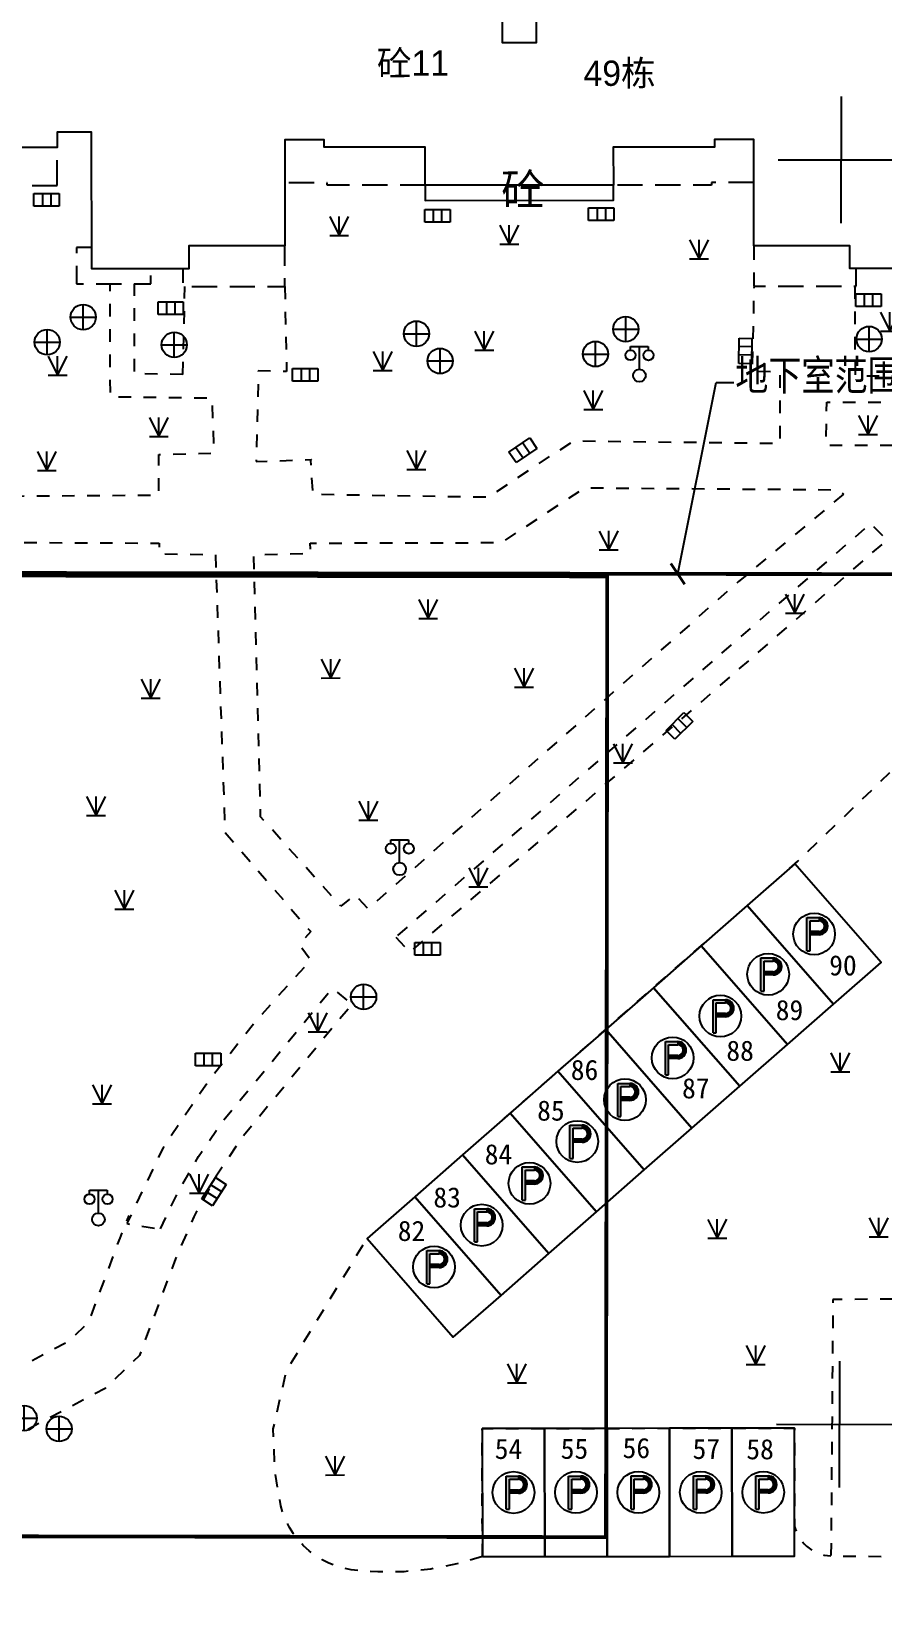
# Model space of a CAD drawing. Extents: x 99002 to 478558, y 2449839 to 2450453.
# Drawn here: x 478473.9 to 478507.6, y 2450205.9 to 2450268.6 of the extents above; entities that cross this region are included whole.
import ezdxf
from ezdxf.enums import TextEntityAlignment as Align

# ---------------------------------------------------------------- set-up
doc = ezdxf.new("R2010")
doc.units = 0
doc.header["$LTSCALE"] = 0.5
for name, pattern in [('X0', [4, 3, -1]), ('X5', [3, 2, -1]), ('X6', [2, 1, -1])]:
    doc.linetypes.add(name, pattern=pattern)
doc.layers.get('0').update_dxf_attribs({"linetype": 'CONTINUOUS'})
for name, color, linetype in [('DLDW', 11, 'CONTINUOUS'), ('DLSS', 4, 'CONTINUOUS'), ('GCD', 1, 'CONTINUOUS'), ('GXYZ', 2, 'CONTINUOUS'), ('JMD', 6, 'CONTINUOUS'), ('TK', 7, 'CONTINUOUS'), ('ZBTZ', 3, 'CONTINUOUS'), ('地下室范围线', 170, 'CONTINUOUS'), ('外墙', 1, 'CONTINUOUS')]:
    doc.layers.add(name, color=color, linetype=linetype)
doc.styles.add('HZ', font='STXIHEI.TTF', dxfattribs={"width": 0.8})
doc.styles.add('方正中等线简体', font='FZZDXJW.TTF')
doc.styles.add('正等线体', font='simhei.ttf')
doc.styles.add('等线体', font='simhei.ttf')
doc.styles.add('细等线体', font='FZXDXJW.TTF', dxfattribs={"width": 0.8})
doc.linetypes.add('1161', pattern='A,0,[149,AAA.SHX,S=0.15,R=0,X=0,Y=0],-1.6', length=1.6)
doc.dimstyles.get("Standard").update_dxf_attribs({"dimtxt": 1, "dimasz": 0.7, "dimexe": 0.18, "dimexo": 0.0625, "dimgap": 0.09, "dimtad": 0, "dimzin": 0, "dimdsep": 46, "dimtxsty": '等线体', "dimblk2": 'ARCHTICK', "dimsah": 1, "dimcen": 0.09, "dimadec": 0, "dimazin": 0, "dimtfac": 1, "dimtofl": 0, "dimtmove": 0, "dimatfit": 3, "dimldrblk": 'ARCHTICK', "dimfxl": 0, "dimtolj": 1, "dimtzin": 0, "dimarcsym": 0})

# ---------------------------------------------------------------- blocks, each defined once
blk = doc.blocks.new('gc041')
for p, q in [((-1, 0.5), (1, 0.5)), ((-1, -0.5), (-1, 0.5)), ((-0.3300000000000001, 0.5), (-0.3300000000000001, -0.5)), ((0.3300000000000001, 0.5), (0.3300000000000001, -0.5)), ((1, 0.5), (1, -0.5)), ((1, -0.5), (-1, -0.5))]:
    blk.add_line(p, q)
blk = doc.blocks.new('gc097')
for p, q in [((-0.6999991656703307, 2.001080768634255), (-0.6999991656703307, 2.301080768634255)), ((-0.6999991656703307, 2.301080768634255), (0.6999991656703307, 2.298919231365744)), ((3.061515884555943e-17, 0.5), (3.061515884555943e-17, 2.3)), ((0.6999991656703307, 2.298919231365744), (0.6999991656703307, 1.998919231365745))]:
    blk.add_line(p, q)
for centre, radius in [((-0.6999991656703307, 1.601080768634255), 0.4), ((0.7265381501658085, 1.599800599500545), 0.4), ((0, 0), 0.5)]:
    blk.add_circle(centre, radius)
blk = doc.blocks.new('GC200')
at = {"linetype": 'Continuous', "const_width": 0.2, "flags": 128}
blk.add_lwpolyline([(-0.1, 0, 1), (0.1, 0, 1)], format="xyb", close=True, dxfattribs=at)
blk = doc.blocks.new('gc124')
for p, q in [((-0.75, 1.5), (0, 0)), ((0, 0), (0, 1.5)), ((0, 0), (0.75, 1.5)), ((-0.75, 0), (0.75, 0))]:
    blk.add_line(p, q)
blk = doc.blocks.new('gc043')
for p, q in [((-1, 0), (1, 0)), ((-8.881784197001252e-16, -1), (-8.881784197001252e-16, 1))]:
    blk.add_line(p, q)
blk.add_circle((0, 0), 1)
blk = doc.blocks.new('gc297')
at = {"linetype": 'Continuous'}
for points in [[(-0.3264895667662628, 1.045900798234385), (0.3985104332337368, 1.045900798234385), (0.3985104332337368, 1.295900798234385), (-0.4514895667662628, 1.295900798234385), (-0.5764895667662628, 1.295900798234385), (-0.5764895667662628, 1.170900798234385), (-0.5764895667662628, -1.329099201765614), (-0.3264895667662628, -1.329099201765614)], [(0.3985104332337368, -0.05409920176561478), (-0.3264895667662628, -0.05409920176561478), (-0.3264895667662628, 0.1959007982343852), (0.3985104332337368, 0.1959007982343852)]]:
    blk.add_hatch(color=256, dxfattribs=at).paths.add_polyline_path(points)
h = blk.add_hatch(color=256, dxfattribs=at)
edge = h.paths.add_edge_path()
edge.add_line((0.3985104332337368, 1.295900798234385), (0.3985104332337368, 1.045900798234385))
edge.add_arc((0.3985104332337368, 0.6209007982343853), 0.425, -90, 90, ccw=False)
edge.add_line((0.3985104332337372, 0.1959007982343852), (0.3985104332337372, -0.05409920176561478))
edge.add_arc((0.3985104332337368, 0.6209007982343853), 0.675, 270, 450)
for p, q in [((-0.5764895667662628, 1.170900798234385), (-0.5764895667662628, 1.295900798234385)), ((-0.5764895667662628, 1.295900798234385), (-0.4514895667662628, 1.295900798234385)), ((-0.4514895667662628, 1.295900798234385), (0.3985104332337368, 1.295900798234385)), ((0.3985104332337368, 1.295900798234385), (0.3985104332337368, 1.045900798234385)), ((0.3985104332337368, 1.295900798234385), (0.3985104332337368, 1.045900798234385)), ((-0.5764895667662628, -1.329099201765614), (-0.5764895667662628, 1.170900798234385)), ((-0.3264895667662628, 1.045900798234385), (0.3985104332337368, 1.045900798234385)), ((-0.3264895667662628, -1.329099201765614), (-0.3264895667662628, 1.045900798234385)), ((0.3985104332337368, 0.1959007982343852), (-0.3264895667662628, 0.1959007982343852)), ((-0.3264895667662628, -0.05409920176561478), (-0.3264895667662628, 0.1959007982343852)), ((0.3985104332337372, 0.1959007982343852), (0.3985104332337372, -0.05409920176561478)), ((0.3985104332337368, 0.1959007982343852), (0.3985104332337368, -0.05409920176561478)), ((0.3985104332337368, 0.1959007982343852), (0.3985104332337372, -0.05409920176561478)), ((0.3985104332337368, -0.05409920176561478), (-0.3264895667662628, -0.05409920176561478)), ((-0.5764895667662628, -1.329099201765614), (-0.3264895667662628, -1.329099201765614))]:
    blk.add_line(p, q)
blk.add_circle((0, 0), 1.65)
for radius in [0.675, 0.425]:
    blk.add_arc((0.3985104332337368, 0.6209007982343853), radius, 270, 90)
blk = doc.blocks.new('_ArchTick')
at = {"color": 0, "linetype": 'ByBlock', "const_width": 0.15}
blk.add_lwpolyline([(-0.5, -0.5), (0.5, 0.5)], dxfattribs=at)

msp = doc.modelspace()

# ---------------------------------------------------------------- linework, layer by layer
at = {"layer": 'DLSS', "color": 4, "linetype": 'X6', "flags": 128}
for points in [[(478465.4394377779, 2450275.289989353), (478462.7412264579, 2450272.89951825), (478461.8213069758, 2450269.194670485), (478461.7782270844, 2450267.623699833), (478462.7043420299, 2450265.431435546), (478465.1182843827, 2450260.822159622), (478465.4452725425, 2450260.068510014), (478465.7061918097, 2450259.289516995), (478465.8991063331, 2450258.490960189), (478466.022584812, 2450257.678764369), (478466.0757111163, 2450256.858955501), (478466.0580910833, 2450256.037616033), (478465.9698554422, 2450255.220839772), (478465.8116588443, 2450254.414686668), (478465.5846750055, 2450253.625137853), (478465.6958221604, 2450253.418833835), (478465.8252118448, 2450253.223453826), (478465.9717787736, 2450253.04060642), (478466.1343162393, 2450252.871797027), (478466.3114860462, 2450252.71841548), (478466.5018295284, 2450252.581724594), (478466.7037795592, 2450252.462849764), (478466.9156734532, 2450252.362769706), (478467.135766656, 2450252.282308394), (478467.3622471067, 2450252.222128277), (478467.5932501575, 2450252.182724829), (478467.8268739255, 2450252.164422463), (478473.4428943512, 2450252.104988865), (478473.3823946359, 2450250.217035695), (478478.9295423464, 2450250.254694962), (478478.9307463994, 2450251.861002489), (478481.1166989624, 2450251.920615918), (478481.0327972623, 2450254.082082862), (478477.007639014, 2450254.131306754), (478476.9935464945, 2450258.603204848)], [(478527.5222408641, 2450267.872650165), (478520.8457820002, 2450261.966426627), (478513.3038715099, 2450255.334291427), (478508.9347794238, 2450251.545007093), (478508.3256472192, 2450252.208824927), (478505.3186060498, 2450252.217804769), (478505.3558790787, 2450253.934785639), (478509.3909511436, 2450253.935445409), (478509.3811225761, 2450258.615150249)], [(478479.8720344089, 2450255.023288428), (478477.9628704839, 2450255.049058701), (478477.9615595256, 2450258.603561877)], [(478479.8720344089, 2450255.023288428), (478479.958940091, 2450258.504296885)], [(478483.9092953418, 2450258.505753882), (478483.978101072, 2450255.143099458), (478482.8611084674, 2450255.163578111), (478482.7783637554, 2450251.579624542), (478484.9655096862, 2450251.66073138), (478484.9244600646, 2450251.623785057), (478485.0106972196, 2450250.290647464), (478491.9616713622, 2450250.178446193), (478495.3346697355, 2450252.399021252), (478503.5056844425, 2450252.301205557), (478503.5074087777, 2450255.115252772), (478502.4074429136, 2450255.155709241), (478502.4866647327, 2450258.512605713)], [(478506.4594789482, 2450258.514070993), (478506.4732719447, 2450254.972325066), (478508.4022959826, 2450254.964771953), (478508.4161551298, 2450258.614794344)], [(478506.018450753, 2450250.288818216), (478501.8634228109, 2450246.836282888), (478487.2010267508, 2450233.887460003), (478486.6957572301, 2450234.446138531), (478486.130147376, 2450233.992879109), (478482.95077672, 2450237.533149142), (478482.6884905514, 2450247.8986787), (478484.9465912874, 2450247.944691019), (478484.9091346476, 2450248.355747825), (478492.4902948295, 2450248.375714865), (478495.7712202709, 2450250.542410832), (478505.8522944487, 2450250.464067612), (478506.0184507531, 2450250.288818216)], [(478460.7150214437, 2450246.017948448), (478462.307613446, 2450247.507644947), (478463.1298732429, 2450248.448573295), (478464.8162345281, 2450246.432305969), (478473.3630950653, 2450246.212990746), (478473.3739632462, 2450248.380014513), (478478.9400265538, 2450248.353647624), (478478.935463997, 2450247.928646181), (478481.161470255, 2450247.903699727), (478481.544935137, 2450236.915998837), (478484.9328022088, 2450232.992446123), (478484.4941083445, 2450232.474017587), (478484.9393107363, 2450231.865417675), (478482.8215985618, 2450229.529485715), (478480.8695446855, 2450227.053446823), (478479.0923922102, 2450224.449025203), (478477.6563909721, 2450221.444872785), (478478.9850426215, 2450221.235062814)], [(478491.7260197256, 2450208.279990712), (478490.7155441416, 2450207.987425295), (478489.6827279034, 2450207.787560227), (478488.6360567971, 2450207.682037631), (478487.5841304424, 2450207.671724499), (478486.5355916368, 2450207.756705566), (478486.2351215498, 2450207.816833171), (478485.9412692704, 2450207.903714925), (478485.656411902, 2450208.016648002), (478485.3828537837, 2450208.154718837), (478485.1228078503, 2450208.316810512), (478484.8783777301, 2450208.501611794), (478484.6515407283, 2450208.707627743), (478484.4441318312, 2450208.933191803), (478484.2578288626, 2450209.176479286), (478484.0941389111, 2450209.435522129), (478483.9543861381, 2450209.708224819), (478483.8397010667, 2450209.99238134), (478483.7510114359, 2450210.285693024), (478483.521853453, 2450211.601932834), (478483.4547430107, 2450213.336687693), (478483.977819144, 2450215.639404587), (478487.1617783731, 2450220.855282607), (478504.212835555, 2450235.782979137), (478508.1459114475, 2450239.565840449), (478510.8802947039, 2450239.583794424), (478510.8810875132, 2450237.551705113)], [(478478.9850426216, 2450221.235062814), (478479.6867340441, 2450222.699252347), (478480.4987886194, 2450224.105235714), (478481.4164108285, 2450225.444709998), (478485.7936227549, 2450230.75760883), (478486.5660310635, 2450230.121234106), (478482.2049485708, 2450224.827912587), (478481.1871905606, 2450223.316201873), (478480.3103371412, 2450221.718632248), (478479.5815766174, 2450220.048300336), (478478.1584995851, 2450216.231116499), (478476.7997561287, 2450214.931891839), (478472.0359101401, 2450212.397511335), (478467.0475892149, 2450210.339850629), (478461.8823599431, 2450208.778530736), (478459.1768900818, 2450207.368730313), (478456.6055892538, 2450205.726927506), (478454.1883011588, 2450203.865792728), (478451.9436809218, 2450201.799689059), (478449.8890511252, 2450199.544561401), (478448.0402681231, 2450197.117813425), (478446.4115996724, 2450194.538173263), (478445.0156148226, 2450191.825548974), (478442.7322635452, 2450191.590566674), (478442.5396222697, 2450191.480906612), (478442.6395946652, 2450169.174294313)], [(478460.9097273228, 2450214.887755881), (478460.9097274097, 2450214.887755846), (478460.9073165032, 2450210.905997549), (478460.9706694304, 2450210.936024262), (478461.0340760108, 2450210.965937511), (478461.0975360413, 2450210.995737199), (478466.0384233185, 2450212.465780075), (478470.8128352546, 2450214.4095866), (478475.3754654534, 2450216.808711175), (478476.1527042119, 2450217.55190354), (478477.3919101466, 2450220.875881624), (478477.5087791155, 2450221.174748166), (478477.6299046121, 2450221.471915089), (478477.7552619281, 2450221.767321774)], [(478509.9675532526, 2450218.468562273), (478505.5969134845, 2450218.444842438), (478505.5174933322, 2450208.305769218), (478509.1305057501, 2450208.266986959)], [(478491.7260197256, 2450208.279990712), (478491.724807135, 2450209.381152768), (478491.7204428569, 2450213.344384405), (478491.7204428569, 2450213.344384405), (478491.7204428569, 2450213.344384405), (478504.0747226498, 2450213.357989257), (478504.0749216931, 2450209.471974154), (478504.1132998306, 2450209.345172946), (478504.1623404594, 2450209.222102053), (478504.2216870399, 2450209.103656237), (478504.2909081053, 2450208.990696633), (478504.3695003983, 2450208.884044491), (478504.4568925305, 2450208.784475201), (478504.5524491355, 2450208.692712661), (478504.6554754893, 2450208.609424013), (478504.7652225606, 2450208.535214788), (478504.8808924562, 2450208.470624508), (478505.0016442226, 2450208.416122765), (478505.1265999594, 2450208.372105801), (478505.2548512026, 2450208.338893631), (478505.3854655282, 2450208.31672772), (478505.5174933322, 2450208.305769218)]]:
    msp.add_lwpolyline(points, dxfattribs=at)
msp.add_lwpolyline([(478488.2965697902, 2450232.771990482), (478488.8597925862, 2450232.177234621), (478500.1418004884, 2450241.855473756), (478507.7366972624, 2450248.476538736), (478507.0885551735, 2450249.133408074)], close=True, dxfattribs=at)
at = {"layer": 'DLSS', "color": 4, "linetype": '1161', "flags": 128}
for points in [[(478504.0892530808, 2450235.674786335), (478502.2006942821, 2450234.021408946), (478505.615366876, 2450230.121023378), (478507.5039256748, 2450231.774400768)], [(478502.2006942821, 2450234.021408946), (478500.3816899645, 2450232.428924447), (478503.7963625584, 2450228.528538878), (478505.615366876, 2450230.121023378)], [(478500.3816899645, 2450232.428924447), (478498.4931311657, 2450230.775547051), (478501.9078037597, 2450226.875161481), (478503.7963625584, 2450228.528538878)], [(478498.4931311657, 2450230.775547051), (478496.6045723669, 2450229.122169652), (478500.0192449609, 2450225.221784081), (478501.9078037597, 2450226.875161481)], [(478496.6045723669, 2450229.122169652), (478494.7160135682, 2450227.468792249), (478498.1306861622, 2450223.568406678), (478500.0192449609, 2450225.221784081)], [(478494.7160135682, 2450227.468792249), (478492.8274547695, 2450225.815414844), (478496.2421273633, 2450221.915029272), (478498.1306861622, 2450223.568406678)], [(478492.8274547695, 2450225.815414844), (478490.9388959707, 2450224.162037435), (478494.3535685646, 2450220.261651862), (478496.2421273633, 2450221.915029272)], [(478490.9388959707, 2450224.162037435), (478489.0503371719, 2450222.508660023), (478492.4650097659, 2450218.608274449), (478494.3535685646, 2450220.261651862)], [(478489.0503371719, 2450222.508660023), (478487.1617783731, 2450220.855282607), (478490.5764509671, 2450216.954897033), (478492.4650097659, 2450218.608274449)], [(478491.7204428569, 2450213.344384405), (478491.7260197256, 2450208.279990712), (478494.1960596442, 2450208.282710789), (478494.1904827756, 2450213.347104477)], [(478494.1904827756, 2450213.347104477), (478494.1960596442, 2450208.282710791), (478496.6660995629, 2450208.285430868), (478496.6605226942, 2450213.349824549)], [(478496.6605226941, 2450213.349824549), (478496.6660995628, 2450208.285430869), (478499.1361394816, 2450208.288150946), (478499.1305626128, 2450213.352544621)], [(478499.1305626128, 2450213.352544621), (478499.1361394815, 2450208.288150948), (478501.6061794001, 2450208.290871025), (478501.6006025315, 2450213.355264692)], [(478501.6006025315, 2450213.355264692), (478501.6061794001, 2450208.290871026), (478504.0762193188, 2450208.293591103), (478504.0706424502, 2450213.357984764)]]:
    msp.add_lwpolyline(points, close=True, dxfattribs=at)
msp.add_lwpolyline([(478491.7260197256, 2450208.279990712), (478504.0802539149, 2450208.293595547)], dxfattribs=at)
at = {"layer": 'JMD', "color": 6, "linetype": 'X5', "lineweight": -3}
msp.add_lwpolyline([(478474.9071165209, 2450264.00252602), (478470.9070497221, 2450264.0010507), (478470.9076029558, 2450262.501025706), (478474.9076697546, 2450262.502501029)], close=True, dxfattribs=at)
at = {"layer": 'JMD', "color": 6, "linetype": 'X5', "flags": 128}
for points in [[(478489.4679129024, 2450262.507871206), (478485.5878481076, 2450262.506440142), (478485.5878112253, 2450262.606441808), (478483.9077831698, 2450262.605822172)], [(478502.4680931143, 2450262.612667671), (478500.7880650586, 2450262.612048035), (478500.7881019409, 2450262.51204637), (478496.9080371463, 2450262.510615306)]]:
    msp.add_lwpolyline(points, dxfattribs=at)
at = {"layer": 'JMD', "color": 6, "lineweight": -3}
msp.add_lwpolyline([(478489.4679129026, 2450262.507871205), (478489.468134196, 2450261.907861213), (478496.9082584395, 2450261.910605316), (478496.9080371463, 2450262.510615306)], dxfattribs=at)
at = {"layer": 'JMD', "color": 6, "linetype": 'X5', "flags": 128}
for points in [[(478478.6089486575, 2450259.203810728), (478476.2689095804, 2450259.20294766), (478476.2685997697, 2450260.042961655), (478475.6685897498, 2450260.042740356), (478475.6691208541, 2450258.602716365), (478478.6091699509, 2450258.603800733)], [(478483.9087052259, 2450260.105780532), (478480.1086417672, 2450260.10437897), (478480.1089737074, 2450259.204363978), (478479.8689696995, 2450259.204275458), (478479.8692278751, 2450258.504263797), (478483.9092953418, 2450258.505753882)], [(478506.5094145773, 2450259.214101157), (478506.2694105693, 2450259.214012637), (478506.2690786291, 2450260.114027617), (478502.4690151704, 2450260.112626055), (478502.4696052863, 2450258.512599421), (478506.5096727529, 2450258.514089506)]]:
    msp.add_lwpolyline(points, close=True, dxfattribs=at)
at = {"layer": 'TK', "color": 7, "linetype": 'Continuous'}
for p, q in [((478505.9272571622, 2450261.01315394), (478505.9338747297, 2450266.013233123)), ((478503.4305262162, 2450263.516502295), (478508.4306056757, 2450263.509884767)), ((478505.8610814865, 2450211.012362106), (478505.867699054, 2450216.012441289)), ((478503.3643505406, 2450213.515710396), (478508.36443, 2450213.509092999))]:
    msp.add_line(p, q, dxfattribs=at)
at = {"layer": '地下室范围线', "color": 170, "linetype": 'X0', "const_width": 0.15, "flags": 128}
msp.add_lwpolyline([(478536.0258583326, 2450335.113958298), (478517.8006748622, 2450318.978434951), (478517.7893422241, 2450310.415758871), (478515.1893009112, 2450310.41920005), (478515.1912861814, 2450311.919223797), (478512.1912385058, 2450311.923194391), (478512.1872679653, 2450308.92314689), (478511.3872552547, 2450308.924205714), (478511.3777259577, 2450301.724091901), (478510.2938326595, 2450301.725526439), (478498.1976956772, 2450291.016306141), (478493.4251335135, 2450296.40694368), (478492.6266133176, 2450295.650254727), (478491.893358818, 2450294.830162961), (478491.2303864891, 2450293.952278943), (478490.6422319781, 2450293.022608614), (478490.1329190749, 2450292.047512203), (478489.7059321837, 2450291.033660718), (478489.3641924851, 2450289.987990304), (478489.1100379512, 2450288.917654794), (478488.9452073503, 2450287.829976762), (478486.1651004542, 2450290.970125951), (478467.8793364555, 2450274.780966972), (478467.8728515301, 2450269.881109004), (478467.0728388195, 2450269.882167812), (478467.0660889007, 2450264.782087035), (478456.6011780283, 2450264.79593719), (478450.983168016, 2450259.822075511), (478450.9664668761, 2450247.20308468), (478535.9093601574, 2450247.090664801)], dxfattribs=at)
msp.add_lwpolyline([(478291.2786289494, 2450048.457007126), (478273.8428361897, 2450065.239519966), (478274.7738678356, 2450066.206793273), (478274.7805622311, 2450071.264924417), (478268.1804573444, 2450071.273658882), (478268.1862808003, 2450075.673729113), (478269.9863094055, 2450075.671346983), (478269.9900152409, 2450078.471391672), (478274.090080397, 2450078.465965702), (478274.0924627198, 2450080.265994427), (478274.5924705837, 2450080.265332724), (478274.5982940393, 2450084.665402933), (478272.148255188, 2450084.668645287), (478272.1479904854, 2450084.468642098), (478264.0478617611, 2450084.479361723), (478264.0568616471, 2450091.279470284), (478267.7569204463, 2450091.274573651), (478267.7658491622, 2450097.635494214), (478443.2656471577, 2450253.01289448), (478450.7240536819, 2450253.003023444), (478450.7162449574, 2450247.102929823), (478496.6669751899, 2450247.042115193), (478496.6166904107, 2450209.048087406), (478455.116168241, 2450209.103011481), (478455.0448500734, 2450155.216635768), (478360.6915835639, 2450093.851297551), (478359.3260388767, 2450095.945385392), (478321.2834628875, 2450071.203383298), (478306.7810707556, 2450071.222575478), (478306.7722446122, 2450064.553732519)], close=True, dxfattribs=at)
at = {"layer": '外墙', "color": 6, "lineweight": -3}
for points in [[(478492.5038918696, 2450273.549176284), (478492.5058835109, 2450268.149086366), (478493.8659062202, 2450268.149587972), (478493.863914579, 2450273.549677887)], [(478510.1094746963, 2450259.215428954), (478506.2694105693, 2450259.214012637), (478506.2690786291, 2450260.114027617), (478502.4690151704, 2450260.112626055), (478502.4674661161, 2450264.312695969), (478500.9074400645, 2450264.312120595), (478500.9075507112, 2450264.012115601), (478496.9074839124, 2450264.01064028), (478496.9080371461, 2450262.510615307), (478489.4679129024, 2450262.507871206), (478489.4673596687, 2450264.007896185), (478485.4672928699, 2450264.006420866), (478485.4671822232, 2450264.306425862), (478483.9071561715, 2450264.305850487), (478483.9087052259, 2450260.105780532), (478480.1086417672, 2450260.10437897), (478480.1089737074, 2450259.204363978), (478476.2689095804, 2450259.20294766), (478476.2669179391, 2450264.603037625), (478474.9068952274, 2450264.602536017), (478474.9071165209, 2450264.00252602), (478470.9070497221, 2450264.0010507)]]:
    msp.add_lwpolyline(points, dxfattribs=at)

# ---------------------------------------------------------------- block references
at = {"layer": 'DLDW', "color": 11, "linetype": 'Continuous', "xscale": 0.5, "yscale": 0.5}
for p in [(478497.9371349679, 2450254.982622456, 4.373), (478488.4521483392, 2450235.473832127, 4.23), (478476.5345954916, 2450221.614360397, 3.994)]:
    msp.add_blockref('gc097', p, dxfattribs=at)
at = {"layer": 'DLSS', "color": 4, "linetype": '1161', "xscale": 0.5, "yscale": 0.5}
for p in [(478504.8523099785, 2450232.897904856), (478503.0333056608, 2450231.305420357), (478501.1447468621, 2450229.652042963), (478499.2561880633, 2450227.998665565), (478497.3676292645, 2450226.345288164), (478495.4790704657, 2450224.691910759), (478493.590511667, 2450223.038533351), (478491.7019528683, 2450221.38515594), (478489.8133940694, 2450219.731778526)]:
    msp.add_blockref('gc297', p, dxfattribs=at)
at = {"layer": 'DLSS', "color": 4, "linetype": 'Continuous', "xscale": 0.5, "yscale": 0.5}
for p in [(478492.9582512506, 2450210.813547596), (478495.4282911692, 2450210.816267671), (478497.8983310878, 2450210.818987746), (478500.3683710065, 2450210.821707821), (478502.8384109252, 2450210.824427896)]:
    msp.add_blockref('gc297', p, dxfattribs=at)
at = {"layer": 'GCD', "color": 1, "linetype": 'Continuous'}
ref = msp.add_blockref('GC200', (478505.3186060498, 2450252.217804769, 4.318), dxfattribs=dict(at, xscale=4.876000004212864e-06, yscale=4.876000004212864e-06, zscale=4.876000004212864e-06))
ref.add_attrib('height', '4.32', dxfattribs={"linetype": 'Continuous', "height": 9.752000008425727e-06, "style": '正等线体', "width": 0.7999999999999999}).set_placement((478505.4843170971, 2450250.816938531, 4.318), align=Align.MIDDLE_LEFT)
ref = msp.add_blockref('GC200', (478481.077454516, 2450251.670877225, 4.305), dxfattribs=dict(at, xscale=4.876000004212864e-06, yscale=4.876000004212864e-06, zscale=4.876000004212864e-06))
ref.add_attrib('height', '4.31', dxfattribs={"linetype": 'Continuous', "height": 9.752000008425727e-06, "style": '正等线体', "width": 0.7999999999999999}).set_placement((478480.6559430095, 2450250.225184482, 4.305), align=Align.MIDDLE_LEFT)
ref = msp.add_blockref('GC200', (478491.8826608422, 2450250.171550639, 4.189), dxfattribs=dict(at, xscale=4.876000004212864e-06, yscale=4.876000004212864e-06, zscale=4.876000004212864e-06))
ref.add_attrib('height', '4.19', dxfattribs={"linetype": 'Continuous', "height": 9.752000008425727e-06, "style": '方正中等线简体', "width": 0.7999999999999999}).set_placement((478492.4826608421, 2450249.671553077, 4.189), align=Align.MIDDLE_LEFT)
ref = msp.add_blockref('GC200', (478505.9319688122, 2450250.21695782, 4.28), dxfattribs=dict(at, xscale=4.876000004212864e-06, yscale=4.876000004212864e-06, zscale=4.876000004212864e-06))
ref.add_attrib('height', '4.28', dxfattribs={"linetype": 'Continuous', "height": 9.752000008425727e-06, "style": '方正中等线简体', "width": 0.7999999999999999}).set_placement((478506.5319688122, 2450249.716960258, 4.28), align=Align.MIDDLE_LEFT)
ref = msp.add_blockref('GC200', (478484.9218730014, 2450246.646700889, 4.238), dxfattribs=dict(at, xscale=4.876000004212864e-06, yscale=4.876000004212864e-06, zscale=4.876000004212864e-06))
ref.add_attrib('height', '4.24', dxfattribs={"linetype": 'Continuous', "height": 9.752000008425727e-06, "style": '正等线体', "width": 0.7999999999999999}).set_placement((478485.5218730014, 2450246.146703327, 4.238), align=Align.MIDDLE_LEFT)
ref = msp.add_blockref('GC200', (478505.5735929932, 2450241.62628102, 3.873), dxfattribs=dict(at, xscale=4.876000004212864e-06, yscale=4.876000004212864e-06, zscale=4.876000004212864e-06))
ref.add_attrib('height', '3.87', dxfattribs={"linetype": 'Continuous', "height": 9.752000008425727e-06, "style": '方正中等线简体', "width": 0.7999999999999999}).set_placement((478506.1735929932, 2450241.126283458, 3.873), align=Align.MIDDLE_LEFT)
ref = msp.add_blockref('GC200', (478482.95077672, 2450237.533149142, 4.276), dxfattribs=dict(at, xscale=4.876000004212864e-06, yscale=4.876000004212864e-06, zscale=4.876000004212864e-06))
ref.add_attrib('height', '4.28', dxfattribs={"linetype": 'Continuous', "height": 9.752000008425727e-06, "style": '方正中等线简体', "width": 0.7999999999999999}).set_placement((478483.55077672, 2450237.03315158, 4.276), align=Align.MIDDLE_LEFT)
ref = msp.add_blockref('GC200', (478497.7603836129, 2450235.527514119, 4.047), dxfattribs=dict(at, xscale=4.876000004212864e-06, yscale=4.876000004212864e-06, zscale=4.876000004212864e-06))
ref.add_attrib('height', '4.05', dxfattribs={"linetype": 'Continuous', "height": 9.752000008425727e-06, "style": '方正中等线简体', "width": 0.7999999999999999}).set_placement((478498.3603836129, 2450235.027516557, 4.047), align=Align.MIDDLE_LEFT)
ref = msp.add_blockref('GC200', (478484.9393107361, 2450231.865417675, 4.267), dxfattribs=dict(at, xscale=4.876000004212864e-06, yscale=4.876000004212864e-06, zscale=4.876000004212864e-06))
ref.add_attrib('height', '4.27', dxfattribs={"linetype": 'Continuous', "height": 9.752000008425727e-06, "style": '方正中等线简体', "width": 0.7999999999999999}).set_placement((478485.5393107361, 2450231.365420113, 4.267), align=Align.MIDDLE_LEFT)
ref = msp.add_blockref('GC200', (478505.615366876, 2450230.121023378, 4.002), dxfattribs=dict(at, xscale=4.876000004212864e-06, yscale=4.876000004212864e-06, zscale=4.876000004212864e-06))
ref.add_attrib('height', '4.00', dxfattribs={"linetype": 'Continuous', "height": 9.752000008425727e-06, "style": '方正中等线简体', "width": 0.7999999999999999}).set_placement((478506.215366876, 2450229.621025816, 4.002), align=Align.MIDDLE_LEFT)
ref = msp.add_blockref('GC200', (478505.5969134845, 2450218.444842438, 3.846), dxfattribs=dict(at, xscale=4.876000004212864e-06, yscale=4.876000004212864e-06, zscale=4.876000004212864e-06))
ref.add_attrib('height', '3.85', dxfattribs={"linetype": 'Continuous', "height": 9.752000008425727e-06, "style": '细等线体', "width": 0.7999999999999999}).set_placement((478504.5324114221, 2450218.877437212, 3.846), align=Align.MIDDLE_LEFT)
ref = msp.add_blockref('GC200', (478478.1584995851, 2450216.231116499, 3.802), dxfattribs=dict(at, xscale=4.876000004212864e-06, yscale=4.876000004212864e-06, zscale=4.876000004212864e-06))
ref.add_attrib('height', '3.80', dxfattribs={"linetype": 'Continuous', "height": 9.752000008425727e-06, "style": '方正中等线简体', "width": 0.7999999999999999}).set_placement((478478.7584995851, 2450215.731118937, 3.802), align=Align.MIDDLE_LEFT)
ref = msp.add_blockref('GC200', (478505.5174933322, 2450208.305769218, 3.743), dxfattribs=dict(at, xscale=4.876000004212864e-06, yscale=4.876000004212864e-06, zscale=4.876000004212864e-06))
ref.add_attrib('height', '3.74', dxfattribs={"linetype": 'Continuous', "height": 9.752000008425727e-06, "style": '细等线体', "width": 0.7999999999999999}).set_placement((478504.432290161, 2450207.096737035, 3.743), align=Align.MIDDLE_LEFT)
at = {"layer": 'GXYZ', "color": 2, "linetype": 'Continuous', "xscale": 0.5, "yscale": 0.5}
for name, p in [('gc041', (478474.481910206, 2450261.925786664, 4.457)), ('gc041', (478489.9462067269, 2450261.292182752, 4.483)), ('gc041', (478496.4284222369, 2450261.368605143, 4.493)), ('gc043', (478475.9348042012, 2450257.292782258, 4.409)), ('gc041', (478479.3944190791, 2450257.640371655, 4.424)), ('gc041', (478506.9988758105, 2450257.960234605)), ('gc043', (478497.3975510313, 2450256.815368815, 4.418)), ('gc043', (478474.5104660146, 2450256.300649844, 4.381)), ('gc043', (478479.5364175064, 2450256.196996386, 4.426)), ('gc043', (478489.1171679789, 2450256.636324401, 5.463)), ('gc043', (478507.028203798, 2450256.42461618, 4.471)), ('gc043', (478490.0537561379, 2450255.557065876, 4.342)), ('gc043', (478496.2022297191, 2450255.832933488, 4.343)), ('gc041', (478484.7189341735, 2450255.007116605, 4.355)), ('gc041', (478489.5499822259, 2450232.311323552, 4.088)), ('gc043', (478487.0284288421, 2450230.41562733, 3.988)), ('gc041', (478480.8730421441, 2450227.938730042, 4.207)), ('gc043', (478473.5941421416, 2450213.755113546, 3.907)), ('gc043', (478474.9786029822, 2450213.329273805, 3.748))]:
    msp.add_blockref(name, p, dxfattribs=at)
at = {"layer": 'GXYZ', "color": 2, "linetype": 'Continuous'}
for p, xscale, yscale, rotation in [((478502.1284959513, 2450255.955092477, 4.461), 0.4999999997835653, 0.5, 268.9885314508205), ((478493.3331389712, 2450252.024663602, 4.189), 0.5000000001126743, 0.5, 34.16896784729634), ((478499.5248245342, 2450241.126277466, 4.073), 0.5000000000205408, 0.499999999855537, 224.8718945316504), ((478481.1061266295, 2450222.710329543, 4.123), 0.4999999998895308, 0.5000000001134087, 57.24451632179175)]:
    msp.add_blockref('gc041', p, dxfattribs=dict(at, xscale=xscale, yscale=yscale, rotation=rotation))
at = {"layer": 'ZBTZ', "color": 3, "linetype": 'Continuous', "xscale": 0.5, "yscale": 0.5}
for p in [(478486.0594572309, 2450260.518263753), (478492.7899194493, 2450260.177525977), (478500.3013584594, 2450259.598565454), (478507.852250302, 2450256.740913274), (478491.8005391659, 2450255.984996656), (478487.7832224222, 2450255.184064265), (478474.9185494141, 2450255.001579596), (478496.1126920908, 2450253.635568806), (478506.9855334646, 2450252.648461838), (478478.9253123281, 2450252.572946775), (478474.4946082149, 2450251.232516442), (478489.1175706945, 2450251.266110572), (478478.6024853642, 2450242.228819563), (478476.444557083, 2450237.589303702), (478477.5641246634, 2450233.884697645), (478476.6801596914, 2450226.182392618)]:
    msp.add_blockref('gc124', p, dxfattribs=at)
at = {"layer": 'ZBTZ', "color": 3, "linetype": 'Continuous', "xscale": 0.4999999999895322, "yscale": 0.5, "rotation": 0.1045086757217821}
for p in [(478496.7257789575, 2450248.084569207), (478489.5823127175, 2450245.373615678), (478504.0903998338, 2450245.58210384), (478485.7286100208, 2450243.021090379), (478493.3754492787, 2450242.657512424), (478497.2865672045, 2450239.665387258), (478487.2172517757, 2450237.399814638), (478491.5717996554, 2450234.767835537), (478485.2126934728, 2450229.030991895), (478505.8867716785, 2450227.445379356), (478480.5176427208, 2450222.654081074), (478501.01917748, 2450220.865581698), (478507.4090166678, 2450220.923651649), (478502.543453393, 2450215.873986785), (478493.0909803802, 2450215.154692331), (478485.8976647651, 2450211.505190277)]:
    msp.add_blockref('gc124', p, dxfattribs=at)

# ---------------------------------------------------------------- texts
at = {"layer": 'DLSS', "color": 4, "linetype": '1161', "style": 'HZ'}
for s, p in [('90', (478505.448265873, 2450231.260260168)), ('89', (478503.3331836445, 2450229.491985569)), ('88', (478501.3795024034, 2450227.885093015)), ('86', (478495.2244970803, 2450227.125665844)), ('87', (478499.6267991893, 2450226.398858367)), ('85', (478493.8936148182, 2450225.517384199)), ('84', (478491.8189094823, 2450223.788497949)), ('83', (478489.7872564248, 2450222.083765891)), ('82', (478488.3789911559, 2450220.759868004)), ('54', (478492.2160724324, 2450212.139474354)), ('55', (478494.8249732591, 2450212.145660308)), ('56', (478497.2733528322, 2450212.172905881)), ('57', (478500.0427452424, 2450212.138754808)), ('58', (478502.1699781783, 2450212.126300782))]:
    msp.add_text(s, height=0.8, dxfattribs=at).set_placement(p)
at = {"layer": 'JMD', "color": 6, "linetype": 'Continuous', "style": '细等线体'}
for s, height, p in [('砼11', 1, (478487.5587677921, 2450266.827873543)), ('49栋', 1, (478495.7297682723, 2450266.430068763)), ('砼', 1.25, (478492.4737828441, 2450261.706742233))]:
    msp.add_text(s, height=height, rotation=0.2904152308043891, dxfattribs=at).set_placement(p)
at = {"layer": '地下室范围线', "color": 170, "linetype": 'Continuous', "style": 'HZ', "width": 0.8}
msp.add_text('地下室范围线', height=1.2, dxfattribs=at).set_placement((478501.7317130707, 2450254.395462445))

# ---------------------------------------------------------------- leaders
at = {"layer": '地下室范围线', "color": 170, "linetype": 'Continuous'}
msp.add_leader([(478499.4554380609, 2450247.138910691), (478500.9729490616, 2450254.704102563), (478501.6729601859, 2450254.703176112)], dimstyle='Standard', override={"dimgap": 0.09, "dimtad": 0}, dxfattribs=at)

doc.saveas('drawing.dxf')
